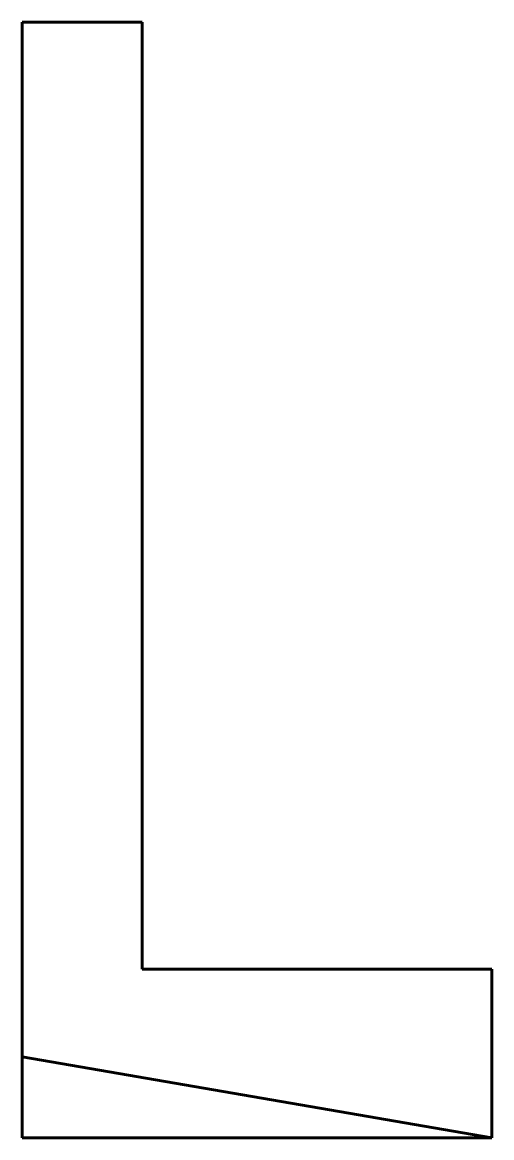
# Model space of a CAD drawing. Header units: millimetres. Extents: x 0 to 19.6, y 418.1 to 464.6.
import ezdxf

# ---------------------------------------------------------------- set-up
doc = ezdxf.new("R2010")
doc.units = ezdxf.units.MM
doc.linetypes.add('K5LT_BASIC', pattern=[0])

msp = doc.modelspace()

# ---------------------------------------------------------------- linework, layer by layer
at = {"color": 150, "linetype": 'K5LT_BASIC', "lineweight": 60, "true_color": 0x0080ff}
for p, q in [((0, 464.64), (5, 464.64)), ((0, 425.152), (0, 464.64)), ((5, 460.64), (5, 464.64)), ((5, 459.64), (5, 460.64)), ((5, 459.64), (5, 425.152)), ((0, 425.152), (0, 418.128)), ((5, 425.152), (19.591, 425.152)), ((19.591, 425.152), (19.591, 418.128)), ((0, 421.498), (19.591, 418.128)), ((19.591, 418.128), (0, 418.128))]:
    msp.add_line(p, q, dxfattribs=at)

doc.saveas('drawing.dxf')
